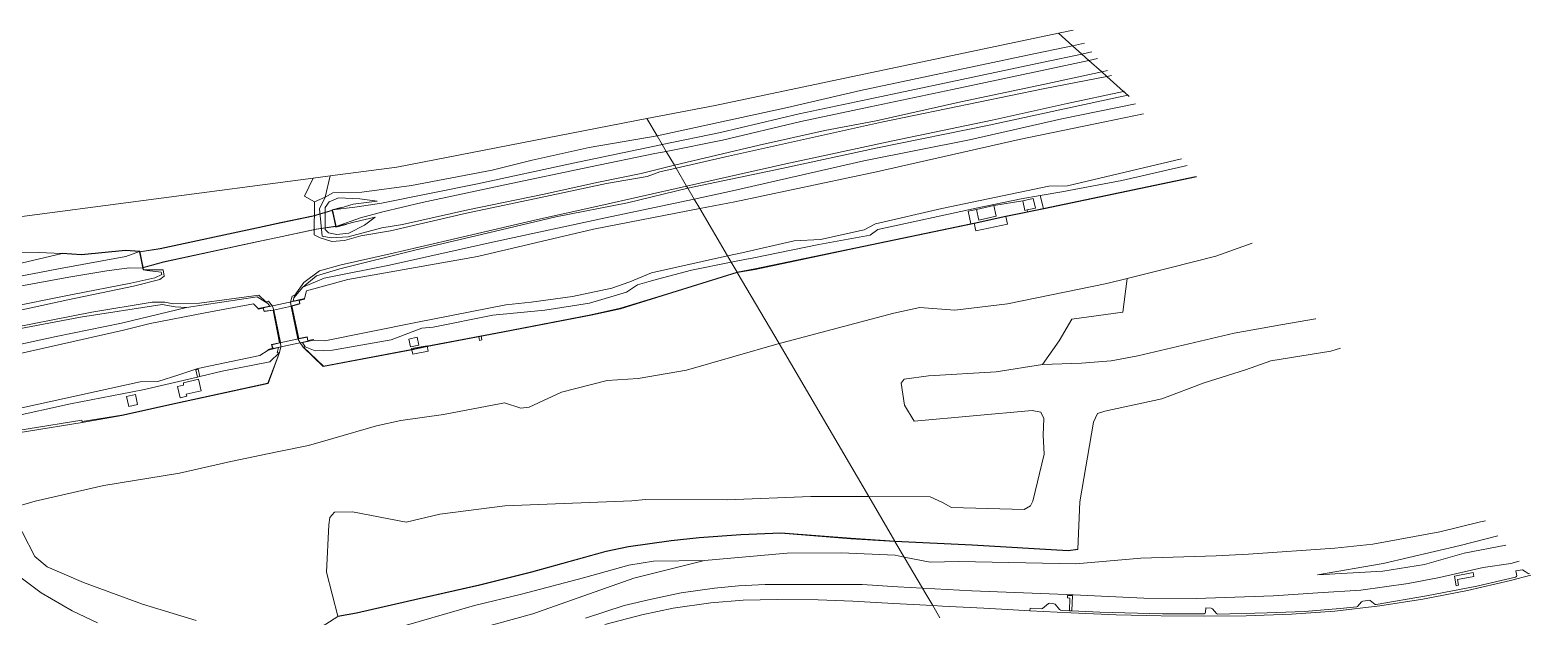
# Model space of a CAD drawing. Header units: metres. Extents: x 112942 to 118371, y 496117 to 499046.
# Drawn here: x 117725.7 to 118108.3, y 496818.9 to 496968.6 of the extents above; entities that cross this region are included whole.
import ezdxf

# ---------------------------------------------------------------- set-up
doc = ezdxf.new("R2010")
doc.units = ezdxf.units.M
doc.layers.add('B-WE-OG-TOPOKAART-G', color=7, linetype='Continuous', lineweight=18)

msp = doc.modelspace()

# ---------------------------------------------------------------- linework, layer by layer
at = {"layer": 'B-WE-OG-TOPOKAART-G'}
for points, elevation in [([(117966.926, 496922.832), (117971.402, 496923.807), (117971.995, 496921.084), (117967.519, 496920.109), (117966.926, 496922.832)], -1.047), ([(117979.885, 496922.689), (117979.288, 496922.561), (117978.763, 496925.012), (117981.424, 496925.581), (117981.948, 496923.13), (117979.885, 496922.689)], -1.082), ([(117822.746, 496887.748), (117822.312, 496889.758), (117824.449, 496890.208), (117824.833, 496888.225), (117822.746, 496887.748)], -1.022), ([(117822.312, 496889.758), (117822.746, 496887.748), (117824.833, 496888.225), (117824.449, 496890.208), (117822.312, 496889.758)], -1.022), ([(117823.298, 496885.872), (117823.003, 496887.318), (117826.929, 496888.061), (117827.224, 496886.649), (117823.298, 496885.872)], -0.906), ([(117765.725, 496875.171), (117764.035, 496874.783), (117763.359, 496877.698), (117764.845, 496878.014), (117764.897, 496878.047), (117764.829, 496878.621), (117768.695, 496879.572), (117769.388, 496876.591), (117765.583, 496875.723), (117765.725, 496875.171)], -1.039), ([(117763.359, 496877.698), (117764.035, 496874.783), (117765.725, 496875.171), (117765.583, 496875.723), (117769.388, 496876.591), (117768.695, 496879.572), (117764.829, 496878.621), (117764.897, 496878.047), (117764.845, 496878.014), (117763.359, 496877.698)], -1.039), ([(117752.598, 496875.656), (117753.131, 496873.062), (117750.893, 496872.572), (117750.364, 496875.152), (117752.598, 496875.656)], -0.993), ([(117753.131, 496873.062), (117752.598, 496875.656), (117750.364, 496875.152), (117750.893, 496872.572), (117753.131, 496873.062)], -0.993)]:
    msp.add_lwpolyline(points, close=True, dxfattribs=dict(at, elevation=elevation))
for points in [[(117987.824, 496967.771, -1.13), (117991.617, 496968.569, -1.133)], [(117885.551, 496941.587, -1.115), (117882.97, 496945.987, -1.081), (117900.338, 496949.358, -1.067), (117987.824, 496967.771, -1.13), (117991.393, 496964.573, -1.23), (117979.93, 496962.144, -1.246), (117937.395, 496953.115, -1.202), (117918.809, 496948.82, -1.243), (117885.551, 496941.587, -1.115)], [(117885.551, 496941.587, -1.115), (117918.809, 496948.82, -1.243), (117937.395, 496953.115, -1.202), (117979.93, 496962.144, -1.246), (117991.393, 496964.573, -1.23), (117993.771, 496962.441, -1.232), (117984.003, 496960.368, -1.22), (117960.386, 496955.311, -1.24), (117939.479, 496950.92, -1.253), (117921.749, 496947.17, -1.21), (117901.724, 496942.458, -1.18), (117886.841, 496939.386, -1.19), (117885.551, 496941.587, -1.115)], [(117994.43, 496965.216, -1.226), (117991.393, 496964.573, -1.23), (117987.824, 496967.771, -1.13)], [(117991.393, 496964.573, -1.23), (117994.43, 496965.216, -1.226)], [(117996.308, 496962.979, -1.235), (117993.771, 496962.441, -1.232), (117991.393, 496964.573, -1.23)], [(117886.841, 496939.386, -1.19), (117901.724, 496942.458, -1.18), (117921.749, 496947.17, -1.21), (117939.479, 496950.92, -1.253), (117960.386, 496955.311, -1.24), (117984.003, 496960.368, -1.22), (117993.771, 496962.441, -1.232), (117995.589, 496960.812, -1.234), (117984.414, 496958.441, -1.22), (117960.795, 496953.384, -1.24), (117939.885, 496948.992, -1.253), (117922.18, 496945.248, -1.21), (117902.195, 496940.467, -1.177), (117887.88, 496937.614, -1.194), (117886.841, 496939.386, -1.19)], [(117887.88, 496937.614, -1.194), (117902.195, 496940.467, -1.177), (117922.18, 496945.248, -1.21), (117939.885, 496948.992, -1.253), (117960.795, 496953.384, -1.24), (117984.414, 496958.441, -1.22), (117995.589, 496960.812, -1.234), (117998.848, 496957.891, -1.17), (117984.358, 496954.718, -1.213), (117962.93, 496950.291, -1.193), (117941.376, 496945.431, -1.202), (117928.316, 496942.976, -1.167), (117911.571, 496939.193, -1.211), (117889.964, 496934.063, -1.083), (117887.88, 496937.614, -1.194)], [(117993.771, 496962.441, -1.232), (117996.308, 496962.979, -1.235)], [(117997.743, 496961.269, -1.237), (117995.589, 496960.812, -1.234), (117993.771, 496962.441, -1.232)], [(117995.589, 496960.812, -1.234), (117997.743, 496961.269, -1.237)], [(118000.309, 496958.211, -1.166), (117998.848, 496957.891, -1.17), (117995.589, 496960.812, -1.234)], [(117889.964, 496934.063, -1.083), (117911.571, 496939.193, -1.211), (117928.316, 496942.976, -1.167), (117941.376, 496945.431, -1.202), (117962.93, 496950.291, -1.193), (117984.358, 496954.718, -1.213), (117998.848, 496957.891, -1.17), (118000.14, 496956.733, -1.37), (117983.897, 496953.529, -1.37), (117942.763, 496945.104, -1.37), (117903.027, 496936.228, -1.37), (117890.374, 496933.363, -1.341), (117889.964, 496934.063, -1.083)], [(117890.374, 496933.363, -1.341), (117903.027, 496936.228, -1.37), (117942.763, 496945.104, -1.37), (117983.897, 496953.529, -1.37), (118000.14, 496956.733, -1.37), (118004.4, 496952.915, -1.371), (117990.045, 496949.862, -1.371), (117970.912, 496945.574, -1.371), (117945.612, 496940.334, -1.371), (117918.379, 496934.422, -1.371), (117893.081, 496928.746, -1.446), (117890.374, 496933.363, -1.341)], [(117998.848, 496957.891, -1.17), (118000.309, 496958.211, -1.166)], [(118001.349, 496956.971, -1.37), (118000.14, 496956.733, -1.37), (117998.848, 496957.891, -1.17)], [(118000.14, 496956.733, -1.37), (118001.349, 496956.971, -1.37)], [(118004.699, 496952.979, -1.371), (118004.4, 496952.915, -1.371), (118000.14, 496956.733, -1.37)], [(118005.495, 496951.933, -1.053), (117993.3, 496949.356, -1.199), (117970.186, 496944.294, -1.103), (117941.696, 496938.493, -1.085), (117917.345, 496933.246, -1.097), (117893.355, 496928.278, -1.01), (117893.081, 496928.746, -1.446), (117918.379, 496934.422, -1.371), (117945.612, 496940.334, -1.371), (117970.912, 496945.574, -1.371), (117990.045, 496949.862, -1.371), (118004.4, 496952.915, -1.371), (118005.495, 496951.933, -1.053)], [(118005.564, 496951.948, -1.052), (118005.495, 496951.933, -1.053), (118004.4, 496952.915, -1.371), (118004.699, 496952.979, -1.371)], [(117893.355, 496928.278, -1.01), (117917.345, 496933.246, -1.097), (117941.696, 496938.493, -1.085), (117970.186, 496944.294, -1.103), (117993.3, 496949.356, -1.199), (118005.495, 496951.933, -1.053), (118005.824, 496951.639, -1.073)], [(118007.443, 496949.709, -1.203), (117988.703, 496945.926, -1.267), (117965.13, 496940.582, -1.27), (117938.242, 496935.183, -1.233), (117904.81, 496927.523, -1.14), (117895.01, 496925.457, -1.16), (117893.355, 496928.278, -1.01)], [(117895.01, 496925.457, -1.16), (117904.81, 496927.523, -1.14), (117938.242, 496935.183, -1.233), (117965.13, 496940.582, -1.27), (117988.703, 496945.926, -1.267), (118007.443, 496949.709, -1.203)], [(118005.495, 496951.933, -1.053), (118005.564, 496951.948, -1.052)], [(118005.824, 496951.639, -1.073), (118005.495, 496951.933, -1.053)], [(117885.551, 496941.587, -1.115), (117868.23, 496938.573, -1.129), (117853.74, 496935.416, -1.129), (117843.561, 496932.843, -1.138), (117822.961, 496928.897, -1.077), (117810.345, 496927.2, -1.019), (117802.95, 496927.03, -1.066), (117800.955, 496925.952, -1.115), (117802.22, 496931.384, -1.34), (117819.26, 496933.622, -1.133), (117882.97, 496945.987, -1.081), (117885.551, 496941.587, -1.115)], [(118009.539, 496947.21, 0.067), (117999.694, 496945.166, 0.077), (117977.783, 496940.649, 0.117), (117941.433, 496932.4, 0.227), (117905.371, 496924.787, 0.25), (117896.419, 496923.055, 0.263), (117895.01, 496925.457, -1.16)], [(117903.515, 496910.956, 0.183), (117896.419, 496923.055, 0.263), (117905.371, 496924.787, 0.25), (117941.433, 496932.4, 0.227), (117977.783, 496940.649, 0.117), (117999.694, 496945.166, 0.077), (118009.539, 496947.21, 0.067)], [(117885.551, 496941.587, -1.115), (117886.841, 496939.386, -1.19), (117886.501, 496939.316, -1.19), (117864.173, 496934.622, -1.187), (117839.795, 496929.341, -1.073), (117815.304, 496924.389, -1.07), (117808.533, 496923.376, -0.737), (117802.837, 496922.68, 0.003), (117805.078, 496923.248, -0.219), (117808.103, 496924.126, -0.529), (117814.198, 496924.946, -0.958), (117809.802, 496925.501, -1.013), (117804.388, 496925.735, -1.042), (117802.022, 496924.787, -1.042), (117800.943, 496923.279, -1.042), (117800.98, 496917.67, -0.952), (117801.82, 496916.872, -0.952), (117803.956, 496916.459, -0.952), (117806.972, 496916.742, -0.996), (117810.949, 496918.843, -0.964), (117813.685, 496920.847, -0.915), (117808.613, 496919.668, -0.474), (117806.308, 496919.039, -0.323), (117803.759, 496918.438, -0.023), (117809.934, 496920.686, -0.71), (117815.685, 496922.212, -1.033), (117825.687, 496924.615, -1.107), (117846.759, 496929.05, -1.113), (117868.596, 496933.67, -1.177), (117885.013, 496937.043, -1.197), (117887.88, 496937.614, -1.194), (117889.964, 496934.063, -1.083), (117881.517, 496931.938, -1.051), (117870.594, 496929.77, -1.095), (117856.311, 496926.656, -1.095), (117837.304, 496922.702, -1.095), (117820.676, 496918.965, -1.089), (117815.431, 496918.102, -1.002), (117806.864, 496915.858, -1.039), (117802.478, 496915.595, -0.97), (117800.203, 496915.991, -0.967), (117799.486, 496923.01, -1.008), (117800.955, 496925.952, -1.115), (117802.95, 496927.03, -1.066), (117810.345, 496927.2, -1.019), (117822.961, 496928.897, -1.077), (117843.561, 496932.843, -1.138), (117853.74, 496935.416, -1.129), (117868.23, 496938.573, -1.129), (117885.551, 496941.587, -1.115)], [(117886.841, 496939.386, -1.19), (117887.88, 496937.614, -1.194), (117885.013, 496937.043, -1.197), (117868.596, 496933.67, -1.177), (117846.759, 496929.05, -1.113), (117825.687, 496924.615, -1.107), (117815.685, 496922.212, -1.033), (117809.934, 496920.686, -0.71), (117803.759, 496918.438, -0.023), (117802.837, 496922.68, 0.003), (117808.533, 496923.376, -0.737), (117815.304, 496924.389, -1.07), (117839.795, 496929.341, -1.073), (117864.173, 496934.622, -1.187), (117886.501, 496939.316, -1.19), (117886.841, 496939.386, -1.19)], [(117889.964, 496934.063, -1.083), (117890.374, 496933.363, -1.341), (117886.246, 496932.393, -1.341), (117882.988, 496931.216, -1.341), (117872.666, 496929.469, -1.341), (117857.082, 496926.155, -1.341), (117836.947, 496921.826, -1.341), (117817.639, 496917.395, -1.341), (117810.092, 496916.082, -1.341), (117805.902, 496914.889, -1.341), (117802.643, 496914.659, -1.341), (117799.65, 496915.545, -1.341), (117798.177, 496916.327, -1.341), (117798.22, 496924.722, -1.341), (117800.955, 496925.952, -1.115), (117799.486, 496923.01, -1.008), (117800.203, 496915.991, -0.967), (117802.478, 496915.595, -0.97), (117806.864, 496915.858, -1.039), (117815.431, 496918.102, -1.002), (117820.676, 496918.965, -1.089), (117837.304, 496922.702, -1.095), (117856.311, 496926.656, -1.095), (117870.594, 496929.77, -1.095), (117881.517, 496931.938, -1.051), (117889.964, 496934.063, -1.083)], [(117941.822, 496917.706, -1.017), (117939.886, 496916.282, -1.003), (117926.784, 496913.889, -0.967), (117909.82, 496910.405, -0.813), (117908.377, 496910.109, -0.867), (117904.467, 496909.332, -0.893), (117903.515, 496910.956, 0.183), (117907.115, 496911.752, 0.19), (117920.492, 496914.821, 0.153), (117927.21, 496915.152, -0.01), (117938.297, 496917.651, -0.043), (117941.175, 496919.187, -0.05), (117958.107, 496923.057, -0.057), (117985.397, 496928.782, -0.087), (117990.152, 496928.826, -0.153), (118019.209, 496935.686, -0.166)], [(118019.209, 496935.686, -0.166), (117990.152, 496928.826, -0.153), (117985.397, 496928.782, -0.087), (117958.107, 496923.057, -0.057), (117941.175, 496919.187, -0.05), (117938.297, 496917.651, -0.043), (117927.21, 496915.152, -0.01), (117920.492, 496914.821, 0.153), (117907.115, 496911.752, 0.19), (117903.515, 496910.956, 0.183)], [(118020.613, 496934.013, -0.968), (118003.958, 496930.194, -0.897), (117988.66, 496927.293, -0.95), (117983.202, 496926.357, -0.925), (117978.353, 496925.525, -0.903), (117966.907, 496923.169, -1.01), (117941.822, 496917.706, -1.017)], [(117984.062, 496923.089, -1.219), (117983.202, 496926.357, -0.925), (117988.66, 496927.293, -0.95), (118003.958, 496930.194, -0.897), (118020.613, 496934.013, -0.968)], [(117717.78, 496920.291, -1.32), (117797.925, 496930.82, -1.341), (117795.681, 496926.164, -1.341), (117798.22, 496924.722, -1.341), (117798.177, 496916.327, -1.341), (117799.65, 496915.545, -1.341), (117802.643, 496914.659, -1.341), (117805.902, 496914.889, -1.341), (117810.092, 496916.082, -1.341), (117817.639, 496917.395, -1.341), (117836.947, 496921.826, -1.341), (117857.082, 496926.155, -1.341), (117872.666, 496929.469, -1.341), (117882.988, 496931.216, -1.341), (117886.246, 496932.393, -1.341), (117890.374, 496933.363, -1.341), (117893.081, 496928.746, -1.446), (117870.462, 496923.662, -1.446), (117855.07, 496920.279, -1.446), (117832.156, 496914.873, -1.446), (117817.519, 496911.482, -1.446), (117805.058, 496908.728, -1.446), (117799.51, 496907.139, -1.446), (117795.545, 496904.149, -1.446), (117793.246, 496900.939, -1.446), (117792.552, 496900.742, -1.446), (117792.125, 496899.159, -1.446), (117792.286, 496898.11, -1.446), (117794.015, 496889.797, -1.446), (117794.627, 496888.781, -1.446), (117795.362, 496887.666, -1.446), (117800.48, 496882.73, -1.446), (117823.016, 496887.004, -1.446), (117826.935, 496887.873, -1.446), (117846.263, 496891.508, -1.446), (117868.721, 496895.879, -1.446), (117876.222, 496897.51, -1.446), (117886.856, 496900.807, -1.446), (117905.983, 496906.711, -1.446), (117916.63, 496888.593, -1.129), (117893.037, 496881.829, -1.128), (117880.693, 496879.726, -1.128), (117872.849, 496879.192, -1.128), (117861.201, 496876.225, -1.128), (117852.974, 496872.411, -1.128), (117850.866, 496872.182, -1.128), (117846.678, 496873.471, -1.128), (117845.84, 496873.372, -1.128), (117831.094, 496870.571, -1.128), (117820.205, 496869.01, -1.128), (117814.024, 496867.611, -1.128), (117802.921, 496864.428, -1.128), (117796.725, 496862.626, -1.128), (117788.716, 496861.034, -1.128), (117776.92, 496858.573, -1.128), (117763.85, 496855.535, -1.128), (117744.547, 496852.427, -1.128), (117727.089, 496848.431, -1.128), (117720.703, 496846.547, -1.128)], [(117800.955, 496925.952, -1.115), (117798.22, 496924.722, -1.341), (117795.681, 496926.164, -1.341), (117797.925, 496930.82, -1.341), (117802.22, 496931.384, -1.34), (117800.955, 496925.952, -1.115)], [(117905.967, 496906.809, -1.093), (117910.49, 496907.642, -1.107), (117936.217, 496913.034, -1.114), (117965.512, 496919.147, -1.131), (117966.354, 496919.323, -1.132), (117974.442, 496921.072, -1.103), (117979.963, 496922.229, -1.149), (117984.062, 496923.089, -1.219), (118022.944, 496931.235, -1.249)], [(118023.017, 496931.148, -1.337), (117984.083, 496922.99, -1.337), (117974.462, 496920.974, -1.337), (117966.375, 496919.225, -1.337), (117936.238, 496912.936, -1.337), (117910.51, 496907.544, -1.337), (117905.983, 496906.711, -1.446), (117905.967, 496906.809, -1.093)], [(117905.983, 496906.711, -1.446), (117910.51, 496907.544, -1.337), (117936.238, 496912.936, -1.337), (117966.375, 496919.225, -1.337), (117974.462, 496920.974, -1.337), (117984.083, 496922.99, -1.337), (118023.017, 496931.148, -1.337)], [(118022.944, 496931.235, -1.249), (117984.062, 496923.089, -1.219)], [(117893.081, 496928.746, -1.446), (117893.355, 496928.278, -1.01), (117877.997, 496924.518, -1.01), (117859.728, 496920.895, -1.01), (117840.769, 496916.41, -0.996), (117823.823, 496912.459, -0.947), (117804.669, 496907.701, -0.883), (117798.744, 496905.861, -0.581), (117795.233, 496903.006, -0.448), (117793.002, 496900.298, -0.729), (117793.246, 496900.939, -1.446), (117795.545, 496904.149, -1.446), (117799.51, 496907.139, -1.446), (117805.058, 496908.728, -1.446), (117817.519, 496911.482, -1.446), (117832.156, 496914.873, -1.446), (117855.07, 496920.279, -1.446), (117870.462, 496923.662, -1.446), (117893.081, 496928.746, -1.446)], [(117893.355, 496928.278, -1.01), (117895.01, 496925.457, -1.16), (117873.579, 496920.938, -1.203), (117843.626, 496914.502, -1.24), (117817.401, 496908.589, -1.22), (117800.687, 496905.327, -0.628), (117795.233, 496903.006, -0.448), (117798.744, 496905.861, -0.581), (117804.669, 496907.701, -0.883), (117823.823, 496912.459, -0.947), (117840.769, 496916.41, -0.996), (117859.728, 496920.895, -1.01), (117877.997, 496924.518, -1.01), (117893.355, 496928.278, -1.01)], [(117905.967, 496906.809, -1.093), (117904.467, 496909.332, -0.893), (117908.377, 496910.109, -0.867), (117909.82, 496910.405, -0.813), (117926.784, 496913.889, -0.967), (117939.886, 496916.282, -1.003), (117941.822, 496917.706, -1.017), (117966.907, 496923.169, -1.01), (117978.353, 496925.525, -0.903), (117983.202, 496926.357, -0.925), (117984.062, 496923.089, -1.219), (117979.963, 496922.229, -1.149), (117979.885, 496922.689, -1.082), (117981.948, 496923.13, -1.082), (117981.424, 496925.581, -1.082), (117978.763, 496925.012, -1.082), (117971.402, 496923.807, -1.047), (117966.926, 496922.832, -1.047), (117964.848, 496922.392, -1.003), (117965.512, 496919.147, -1.131), (117936.217, 496913.034, -1.114), (117910.49, 496907.642, -1.107), (117905.967, 496906.809, -1.093)], [(117783.454, 496918.088, 0.713), (117789.707, 496919.457, 0.69), (117797.931, 496921.18, 0.267), (117802.8, 496922.617, 0.003), (117803.699, 496918.48, -0.023), (117798.719, 496917.775, 0.29), (117788.802, 496915.638, 0.813), (117783.943, 496914.623, 0.83), (117759.751, 496909.4, -0.457), (117754.528, 496907.925, -0.833), (117753.671, 496912.027, -0.747), (117758.919, 496912.82, -0.44), (117783.454, 496918.088, 0.713)], [(117753.724, 496911.99, -0.747), (117758.928, 496912.771, -0.44), (117783.464, 496918.039, 0.713), (117789.718, 496919.408, 0.69), (117797.943, 496921.132, 0.267), (117802.767, 496922.563, 0.003), (117803.647, 496918.516, -0.023), (117798.71, 496917.824, 0.29), (117788.791, 496915.687, 0.813), (117783.932, 496914.672, 0.83), (117759.739, 496909.448, -0.457), (117754.561, 496907.979, -0.833), (117753.724, 496911.99, -0.747)], [(117896.419, 496923.055, 0.263), (117903.515, 496910.956, 0.183), (117884.112, 496906.666, 0.143), (117878.621, 496904.369, 0.127), (117873.983, 496902.714, 0.137), (117863.977, 496900.652, 0.343), (117853.476, 496899.131, 0.353), (117847.02, 496898.52, 0.08), (117824.094, 496893.979, 0.127), (117800.851, 496889.271, 0.422), (117798.055, 496889.496, 0.518), (117797.994, 496889.678, 0.547), (117796.575, 496889.368, 0.727), (117796.391, 496890.301, 0.727), (117794.291, 496889.873, 0.84), (117792.493, 496898.169, 0.84), (117794.548, 496898.763, 0.634), (117794.37, 496899.573, 0.596), (117795.735, 496899.96, 0.559), (117795.705, 496900.043, 0.561), (117795.673, 496900.134, 0.527), (117796.179, 496902.054, 0.243), (117806.703, 496904.924, 0.22), (117839.757, 496910.823, 0.273), (117869.372, 496917.823, 0.303), (117896.419, 496923.055, 0.263)], [(117895.01, 496925.457, -1.16), (117896.419, 496923.055, 0.263), (117869.372, 496917.823, 0.303), (117839.757, 496910.823, 0.273), (117806.703, 496904.924, 0.22), (117796.179, 496902.054, 0.243), (117795.673, 496900.134, 0.527), (117792.777, 496899.426, -0.309), (117793.002, 496900.298, -0.729), (117795.233, 496903.006, -0.448), (117800.687, 496905.327, -0.628), (117817.401, 496908.589, -1.22), (117843.626, 496914.502, -1.24), (117873.579, 496920.938, -1.203), (117895.01, 496925.457, -1.16)], [(117806.308, 496919.039, -0.323), (117808.613, 496919.668, -0.474), (117813.685, 496920.847, -0.915), (117810.949, 496918.843, -0.964), (117806.972, 496916.742, -0.996), (117803.956, 496916.459, -0.952), (117801.82, 496916.872, -0.952), (117800.98, 496917.67, -0.952), (117800.943, 496923.279, -1.042), (117802.022, 496924.787, -1.042), (117804.388, 496925.735, -1.042), (117809.802, 496925.501, -1.013), (117814.198, 496924.946, -0.958), (117808.103, 496924.126, -0.529), (117805.078, 496923.248, -0.219), (117805.054, 496923.345, -0.41), (117802.719, 496922.753, -0.462), (117803.683, 496918.317, -0.462), (117806.331, 496918.941, -0.413), (117806.308, 496919.039, -0.323)], [(117806.308, 496919.039, -0.323), (117806.331, 496918.941, -0.413), (117803.683, 496918.317, -0.462), (117802.719, 496922.753, -0.462), (117805.054, 496923.345, -0.41), (117805.078, 496923.248, -0.219), (117802.837, 496922.68, 0.003), (117803.759, 496918.438, -0.023), (117806.308, 496919.039, -0.323)], [(117965.512, 496919.147, -1.131), (117964.848, 496922.392, -1.003), (117966.926, 496922.832, -1.047), (117967.519, 496920.109, -1.047), (117971.995, 496921.084, -1.047), (117971.402, 496923.807, -1.047), (117978.763, 496925.012, -1.082), (117979.288, 496922.561, -1.082), (117979.885, 496922.689, -1.082), (117979.963, 496922.229, -1.149), (117974.442, 496921.072, -1.103), (117966.354, 496919.323, -1.132), (117965.512, 496919.147, -1.131)], [(117974.452, 496921.023, -1.041), (117974.871, 496919.084, -1.041), (117966.785, 496917.335, -1.041), (117966.365, 496919.274, -1.047), (117974.452, 496921.023, -1.041)], [(117716.156, 496895.608, -1.446), (117735.412, 496899.801, -1.446), (117752.154, 496903.238, -1.446), (117758.848, 496904.983, -1.446), (117759.97, 496905.832, -1.446), (117759.723, 496907.455, -1.446), (117754.696, 496907.414, -1.446), (117754.588, 496907.883, -1.446), (117753.694, 496912.163, -1.446), (117750.087, 496912.443, -1.446), (117738.855, 496911.307, -1.446), (117733.953, 496911.663, -1.427), (117733.921, 496911.565, -1.225), (117727.92, 496911.825, -1.347), (117698.018, 496911.251, -1.343)], [(117698.018, 496911.251, -1.343), (117727.92, 496911.825, -1.347), (117733.921, 496911.565, -1.225), (117717.605, 496907.723, -1.251), (117698.237, 496903.668, -1.227), (117698.018, 496911.251, -1.343)], [(117698.237, 496903.668, -1.227), (117717.605, 496907.723, -1.251), (117733.921, 496911.565, -1.225), (117738.856, 496911.206, -1.092), (117750.089, 496912.343, -1.031), (117753.611, 496912.069, -0.747), (117750.168, 496910.831, -1.123), (117733.015, 496907.692, -1.22), (117709.495, 496903.131, -1.22), (117698.311, 496901.104, -1.225), (117698.237, 496903.668, -1.227)], [(117698.311, 496901.104, -1.225), (117709.495, 496903.131, -1.22), (117733.015, 496907.692, -1.22), (117750.168, 496910.831, -1.123), (117753.611, 496912.069, -0.747), (117754.49, 496907.862, -0.833), (117750.982, 496907.927, -1.047), (117745.322, 496907.128, -1.22), (117735.655, 496905.509, -1.24), (117711.923, 496901.216, -1.353), (117698.381, 496898.687, -1.279), (117698.311, 496901.104, -1.225)], [(117750.089, 496912.343, -1.031), (117738.856, 496911.206, -1.092), (117733.921, 496911.565, -1.225), (117733.953, 496911.663, -1.427), (117738.855, 496911.307, -1.446), (117750.087, 496912.443, -1.446), (117750.089, 496912.343, -1.031)], [(117750.089, 496912.343, -1.031), (117750.087, 496912.443, -1.446), (117753.694, 496912.163, -1.446), (117754.588, 496907.883, -1.446), (117754.696, 496907.414, -1.446), (117754.599, 496907.392, -1.051), (117754.49, 496907.862, -0.833), (117753.611, 496912.069, -0.747), (117750.089, 496912.343, -1.031)], [(117904.467, 496909.332, -0.893), (117894.341, 496907.318, -0.96), (117885.663, 496905.027, -0.872), (117884.161, 496904.63, -0.857), (117880.555, 496903.559, -0.917), (117877.781, 496901.716, -0.913), (117868.33, 496898.944, -0.863), (117856.95, 496897.163, -0.987), (117843.686, 496895.896, -0.94), (117828.504, 496892.786, -0.854), (117825.592, 496892.572, -0.984), (117817.813, 496889.573, -0.952), (117802.837, 496886.892, -0.868), (117798.393, 496886.783, -0.834), (117795.895, 496887.813, -0.761), (117795.2, 496888.883, 0.211), (117798.055, 496889.496, 0.518), (117800.851, 496889.271, 0.422), (117824.094, 496893.979, 0.127), (117847.02, 496898.52, 0.08), (117853.476, 496899.131, 0.353), (117863.977, 496900.652, 0.343), (117873.983, 496902.714, 0.137), (117878.621, 496904.369, 0.127), (117884.112, 496906.666, 0.143), (117903.515, 496910.956, 0.183), (117904.467, 496909.332, -0.893)], [(118037.232, 496914.208, -1.428), (118027.971, 496910.913, -1.43), (118016.23, 496907.965, -1.43), (118005.382, 496905.228, -1.435), (118000.184, 496903.916, -1.437), (117974.876, 496898.707, -1.443), (117961.398, 496897.133, -1.443), (117952.472, 496897.846, -1.443), (117945.923, 496896.389, -1.13), (117917.374, 496888.806, -1.129), (117916.63, 496888.593, -1.129), (117905.983, 496906.711, -1.446)], [(118053.412, 496894.925, -1.291), (118053.313, 496894.896, -1.291), (118044.475, 496893.397, -1.291), (118032.622, 496891.295, -1.291), (118008.089, 496885.458, -1.291), (118001.29, 496884.198, -1.291), (117993.726, 496883.584, -1.291), (117983.761, 496883.286, -1.291), (117988.034, 496889.334, -1.12), (117991.27, 496894.844, -1.252), (118004.226, 496896.627, -0.976), (118005.382, 496905.228, -1.435), (118016.23, 496907.965, -1.43), (118027.971, 496910.913, -1.43), (118037.232, 496914.208, -1.428)], [(117698.381, 496898.687, -1.279), (117711.923, 496901.216, -1.353), (117735.655, 496905.509, -1.24), (117745.322, 496907.128, -1.22), (117750.982, 496907.927, -1.047), (117754.49, 496907.862, -0.833), (117754.599, 496907.392, -1.051), (117755.589, 496907.23, -1.01), (117759.188, 496906.859, -1.034), (117759.339, 496906.221, -1.071), (117757.538, 496905.416, -1.071), (117751.423, 496903.981, -1.196), (117736.568, 496901.115, -1.205), (117718.785, 496897.547, -1.173), (117698.557, 496892.587, -1.074), (117698.381, 496898.687, -1.279)], [(117698.557, 496892.587, -1.074), (117718.785, 496897.547, -1.173), (117736.568, 496901.115, -1.205), (117751.423, 496903.981, -1.196), (117757.538, 496905.416, -1.071), (117759.339, 496906.221, -1.071), (117759.188, 496906.859, -1.034), (117755.589, 496907.23, -1.01), (117754.599, 496907.392, -1.051), (117754.696, 496907.414, -1.446), (117759.723, 496907.455, -1.446), (117759.97, 496905.832, -1.446), (117758.848, 496904.983, -1.446), (117752.154, 496903.238, -1.446), (117735.412, 496899.801, -1.446), (117716.156, 496895.608, -1.446), (117698.589, 496891.467, -1.446), (117698.557, 496892.587, -1.074)], [(117905.967, 496906.809, -1.093), (117905.983, 496906.711, -1.446), (117886.856, 496900.807, -1.446), (117876.222, 496897.51, -1.446), (117868.721, 496895.879, -1.446), (117846.263, 496891.508, -1.446), (117826.935, 496887.873, -1.446), (117823.016, 496887.004, -1.446), (117800.48, 496882.73, -1.446), (117795.362, 496887.666, -1.446), (117795.405, 496887.676, -0.999), (117800.512, 496882.838, -1.24), (117822.996, 496887.102, -1.117), (117826.915, 496887.971, -1.117), (117846.245, 496891.606, -1.087), (117868.701, 496895.977, -1.083), (117876.196, 496897.606, -1.093), (117886.826, 496900.903, -1.093), (117905.967, 496906.809, -1.093)], [(117846.245, 496891.606, -1.087), (117826.915, 496887.971, -1.117), (117822.996, 496887.102, -1.117), (117800.512, 496882.838, -1.24), (117795.405, 496887.676, -0.999), (117795.895, 496887.813, -0.761), (117798.393, 496886.783, -0.834), (117802.837, 496886.892, -0.868), (117817.813, 496889.573, -0.952), (117825.592, 496892.572, -0.984), (117828.504, 496892.786, -0.854), (117843.686, 496895.896, -0.94), (117856.95, 496897.163, -0.987), (117868.33, 496898.944, -0.863), (117877.781, 496901.716, -0.913), (117880.555, 496903.559, -0.917), (117884.161, 496904.63, -0.857), (117885.663, 496905.027, -0.872), (117894.341, 496907.318, -0.96), (117904.467, 496909.332, -0.893), (117905.967, 496906.809, -1.093), (117886.826, 496900.903, -1.093), (117876.196, 496897.606, -1.093), (117868.701, 496895.977, -1.083), (117846.245, 496891.606, -1.087)], [(117916.63, 496888.593, -1.129), (117917.374, 496888.806, -1.129), (117945.923, 496896.389, -1.13), (117952.472, 496897.846, -1.443), (117961.398, 496897.133, -1.443), (117974.876, 496898.707, -1.443), (118000.184, 496903.916, -1.437), (118005.382, 496905.228, -1.435), (118004.226, 496896.627, -0.976), (117991.27, 496894.844, -1.252), (117988.034, 496889.334, -1.12), (117983.761, 496883.286, -1.291), (117971.933, 496881.451, -1.291), (117954.751, 496880.365, -1.291), (117948.518, 496879.54, -1.291), (117947.784, 496878.519, -1.291), (117948.614, 496872.917, -1.291), (117951.107, 496868.791, -1.291), (117981.166, 496871.518, -1.291), (117983.355, 496871.142, -1.291), (117984.078, 496869.537, -1.291), (117983.978, 496865.293, -1.291), (117984.221, 496860.376, -1.291), (117981.318, 496848.471, -1.291), (117980.676, 496847.242, -1.291), (117979.083, 496846.337, -1.291), (117960.596, 496846.825, -1.291), (117958.31, 496848.062, -1.291), (117955.109, 496849.511, -1.291), (117939.505, 496849.587, -1.291), (117916.63, 496888.593, -1.129)], [(117698.699, 496887.697, -1.446), (117716.383, 496891.685, -1.446), (117741.536, 496896.593, -1.446), (117756.901, 496899.177, -1.446), (117760.118, 496899.184, -1.446), (117762.246, 496898.721, -1.446), (117768.97, 496898.89, -1.446), (117784.081, 496900.978, -1.446), (117785.804, 496899.222, -1.446), (117786.344, 496898.793, -0.97), (117783.638, 496900.506, -0.97), (117765.665, 496897.8, -0.97), (117762.708, 496897.994, -0.97), (117759.398, 496898.583, -1.013), (117738.634, 496895.306, -0.979), (117716.524, 496891.159, -0.981), (117698.719, 496886.994, -1.074), (117698.699, 496887.697, -1.446)], [(117698.835, 496883.003, -1.22), (117714.725, 496886.578, -1.247), (117732.451, 496890.397, -1.24), (117749.023, 496893.838, -1.22), (117765.665, 496897.8, -0.97), (117783.638, 496900.506, -0.97), (117786.344, 496898.793, -0.97), (117786.858, 496898.171, -0.906), (117783.908, 496897.531, 0.608), (117782.721, 496898.757, 0.38), (117770.357, 496896.414, 0.293), (117756.334, 496893.699, 0.19), (117749.582, 496892.055, 0.153), (117723.242, 496886.101, 0.217), (117706.372, 496882.857, 0.19), (117698.882, 496881.357, 0.188), (117698.835, 496883.003, -1.22)], [(117711.622, 496864.076, -1.446), (117739.05, 496868.497, -1.446), (117749.184, 496870.284, -1.446), (117763.347, 496873.437, -1.446), (117786.41, 496878.397, -1.446), (117789.352, 496886.309, -1.446), (117789.678, 496887.761, -1.446), (117789.603, 496888.866, -1.446), (117787.852, 496897.174, -1.446), (117787.529, 496898.158, -1.446), (117786.558, 496899.417, -1.446), (117785.804, 496899.222, -1.446), (117784.081, 496900.978, -1.446), (117768.97, 496898.89, -1.446), (117762.246, 496898.721, -1.446), (117760.118, 496899.184, -1.446), (117756.901, 496899.177, -1.446), (117741.536, 496896.593, -1.446), (117716.383, 496891.685, -1.446)], [(117786.344, 496898.793, -0.97), (117785.804, 496899.222, -1.446), (117786.558, 496899.417, -1.446), (117787.529, 496898.158, -1.446), (117787.852, 496897.174, -1.446), (117789.603, 496888.866, -1.446), (117789.678, 496887.761, -1.446), (117789.352, 496886.309, -1.446), (117789.316, 496886.304, -0.979), (117788.772, 496886.236, -0.622), (117789.076, 496887.591, -0.184), (117786.438, 496886.961, 0.565), (117786.422, 496887.141, 0.565), (117787.585, 496887.454, 0.733), (117787.329, 496888.366, 0.773), (117789.35, 496888.803, 0.855), (117787.672, 496897.106, 0.808), (117785.385, 496896.8, 0.657), (117785.138, 496897.667, 0.666), (117783.892, 496897.363, 0.617), (117783.908, 496897.531, 0.608), (117786.858, 496898.171, -0.906), (117786.344, 496898.793, -0.97)], [(117785.421, 496896.855, 0.657), (117785.166, 496897.752, 0.54), (117794.314, 496899.682, 0.597), (117794.49, 496898.798, 0.634), (117792.434, 496898.204, 0.84), (117794.253, 496889.814, 0.84), (117796.35, 496890.242, 0.727), (117796.522, 496889.231, 0.633), (117787.751, 496887.381, 0.76), (117787.396, 496888.329, 0.773), (117789.409, 496888.765, 0.855), (117787.712, 496897.162, 0.808), (117785.421, 496896.855, 0.657)], [(117793.246, 496900.939, -1.446), (117793.002, 496900.298, -0.729), (117792.777, 496899.426, -0.309), (117795.673, 496900.134, 0.527), (117795.705, 496900.043, 0.561), (117795.735, 496899.96, 0.559), (117794.37, 496899.573, 0.596), (117794.548, 496898.763, 0.634), (117792.493, 496898.169, 0.84), (117794.291, 496889.873, 0.84), (117796.391, 496890.301, 0.727), (117796.575, 496889.368, 0.727), (117797.994, 496889.678, 0.547), (117798.055, 496889.496, 0.518), (117795.2, 496888.883, 0.211), (117795.895, 496887.813, -0.761), (117795.405, 496887.676, -0.999), (117795.362, 496887.666, -1.446), (117794.627, 496888.781, -1.446), (117794.015, 496889.797, -1.446), (117792.286, 496898.11, -1.446), (117792.125, 496899.159, -1.446), (117792.552, 496900.742, -1.446), (117793.246, 496900.939, -1.446)], [(117698.719, 496886.994, -1.074), (117716.524, 496891.159, -0.981), (117738.634, 496895.306, -0.979), (117759.398, 496898.583, -1.013), (117762.708, 496897.994, -0.97), (117765.665, 496897.8, -0.97), (117749.023, 496893.838, -1.22), (117732.451, 496890.397, -1.24), (117714.725, 496886.578, -1.247), (117698.835, 496883.003, -1.22), (117698.719, 496886.994, -1.074)], [(117723.242, 496886.101, 0.217), (117749.582, 496892.055, 0.153), (117756.334, 496893.699, 0.19), (117770.357, 496896.414, 0.293), (117782.721, 496898.757, 0.38), (117783.908, 496897.531, 0.608), (117783.892, 496897.363, 0.617), (117785.138, 496897.667, 0.666), (117785.385, 496896.8, 0.657), (117787.672, 496897.106, 0.808), (117789.35, 496888.803, 0.855), (117787.329, 496888.366, 0.773), (117787.585, 496887.454, 0.733), (117786.422, 496887.141, 0.565), (117786.438, 496886.961, 0.565), (117784.302, 496885.614, 0.287), (117768.509, 496882.232, 0.147), (117763.688, 496880.625, 0.147), (117758.315, 496878.914, 0.113), (117753.792, 496878.894, 0.29), (117719.389, 496871.304, 0.297)], [(117794.193, 496889.852, 0.84), (117789.448, 496888.823, 0.855), (117787.77, 496897.126, 0.808), (117792.395, 496898.148, 0.84), (117794.193, 496889.852, 0.84)], [(117946.177, 496838.266, -1.291), (117939.505, 496849.587, -1.291), (117955.109, 496849.511, -1.291), (117958.31, 496848.062, -1.291), (117960.596, 496846.825, -1.291), (117979.083, 496846.337, -1.291), (117980.676, 496847.242, -1.291), (117981.318, 496848.471, -1.291), (117984.221, 496860.376, -1.291), (117983.978, 496865.293, -1.291), (117984.078, 496869.537, -1.291), (117983.355, 496871.142, -1.291), (117981.166, 496871.518, -1.291), (117951.107, 496868.791, -1.291), (117948.614, 496872.917, -1.291), (117947.784, 496878.519, -1.291), (117948.518, 496879.54, -1.291), (117954.751, 496880.365, -1.291), (117971.933, 496881.451, -1.291), (117983.761, 496883.286, -1.291), (117993.726, 496883.584, -1.291), (118001.29, 496884.198, -1.291), (118008.089, 496885.458, -1.291), (118032.622, 496891.295, -1.291), (118044.475, 496893.397, -1.291), (118053.313, 496894.896, -1.291), (118053.412, 496894.925, -1.291)], [(117719.389, 496871.304, 0.297), (117753.792, 496878.894, 0.29), (117758.315, 496878.914, 0.113), (117763.688, 496880.625, 0.147), (117768.509, 496882.232, 0.147), (117784.302, 496885.614, 0.287), (117786.438, 496886.961, 0.565), (117789.076, 496887.591, -0.184), (117788.772, 496886.236, -0.622), (117789.316, 496886.304, -0.979), (117786.896, 496883.997, -0.909), (117774.723, 496881.566, -1.073), (117769.066, 496880.244, -1.04), (117768.592, 496882.096, 0.13), (117767.983, 496881.94, 0.13), (117768.458, 496880.088, -1.037), (117754.465, 496876.791, -1.167), (117736.072, 496873.219, -1.117), (117720.695, 496869.856, -1.08)], [(117768.125, 496817.981, 0.776), (117754.445, 496822.181, 0.695), (117739.392, 496827.675, 0.494), (117730.137, 496831.676, 0.566), (117726.987, 496834.365, 0.287), (117720.703, 496846.547, -1.128), (117727.089, 496848.431, -1.128), (117744.547, 496852.427, -1.128), (117763.85, 496855.535, -1.128), (117776.92, 496858.573, -1.128), (117788.716, 496861.034, -1.128), (117796.725, 496862.626, -1.128), (117802.921, 496864.428, -1.128), (117814.024, 496867.611, -1.128), (117820.205, 496869.01, -1.128), (117831.094, 496870.571, -1.128), (117845.84, 496873.372, -1.128), (117846.678, 496873.471, -1.128), (117850.866, 496872.182, -1.128), (117852.974, 496872.411, -1.128), (117861.201, 496876.225, -1.128), (117872.849, 496879.192, -1.128), (117880.693, 496879.726, -1.128), (117893.037, 496881.829, -1.128), (117916.63, 496888.593, -1.129)], [(117916.63, 496888.593, -1.129), (117939.505, 496849.587, -1.291), (117924.74, 496849.659, -1.291), (117903.432, 496848.74, -1.291), (117882.599, 496848.816, -1.291), (117879.077, 496848.5, -1.291), (117846.758, 496847.219, -1.291), (117830.196, 496845.104, -1.291), (117821.623, 496843.113, -1.29), (117807.92, 496845.672, -1.29), (117803.334, 496845.65, -1.29), (117802.113, 496844.269, -1.29), (117801.878, 496842.367, -1.29), (117801.315, 496830.347, -1.29), (117804.212, 496819.094, -1.291), (117804.23, 496818.996, -0.876), (117794.977, 496813.182, 0.349)], [(117840.698, 496890.464, -0.967), (117840.861, 496889.544, -0.938), (117840.304, 496889.426, -0.938), (117840.141, 496890.389, -0.952), (117840.698, 496890.464, -0.967)], [(117789.316, 496886.304, -0.979), (117786.336, 496878.484, -1.083), (117763.326, 496873.535, -1.15), (117749.165, 496870.382, -1.15), (117739.01, 496868.748, -0.952), (117738.958, 496869.07, -1.008), (117711.529, 496864.649, -0.915), (117710.987, 496867.453, -0.909), (117718.179, 496868.906, -1.03), (117720.695, 496869.856, -1.08), (117736.072, 496873.219, -1.117), (117754.465, 496876.791, -1.167), (117768.458, 496880.088, -1.037), (117769.066, 496880.244, -1.04), (117774.723, 496881.566, -1.073), (117786.896, 496883.997, -0.909), (117789.316, 496886.304, -0.979)], [(117789.316, 496886.304, -0.979), (117789.352, 496886.309, -1.446), (117786.41, 496878.397, -1.446), (117763.347, 496873.437, -1.446), (117749.184, 496870.284, -1.446), (117739.05, 496868.497, -1.446), (117739.01, 496868.748, -0.952), (117749.165, 496870.382, -1.15), (117763.326, 496873.535, -1.15), (117786.336, 496878.484, -1.083), (117789.316, 496886.304, -0.979)], [(117948.532, 496834.195, -0.339), (117946.171, 496838.166, -0.946), (117965.845, 496837.199, -0.895), (117990.323, 496835.729, -0.986), (117992.749, 496836.104, -1.073), (117992.734, 496836.203, -1.291), (117993.307, 496848.266, -1.291), (117996.807, 496868.573, -1.291), (117997.807, 496870.793, -1.291), (117999.62, 496871.393, -1.291), (118014.164, 496874.54, -1.291), (118025.007, 496878.581, -1.291), (118035.488, 496881.886, -1.291), (118041.996, 496884.236, -1.291), (118057.22, 496886.715, -1.291), (118059.687, 496887.447, -1.291)], [(118059.687, 496887.447, -1.291), (118057.22, 496886.715, -1.291), (118041.996, 496884.236, -1.291), (118035.488, 496881.886, -1.291), (118025.007, 496878.581, -1.291), (118014.164, 496874.54, -1.291), (117999.62, 496871.393, -1.291), (117997.807, 496870.793, -1.291), (117996.807, 496868.573, -1.291), (117993.307, 496848.266, -1.291), (117992.734, 496836.203, -1.291), (117990.318, 496835.829, -1.342), (117965.85, 496837.299, -1.342), (117946.177, 496838.266, -1.291)], [(117769.066, 496880.244, -1.04), (117768.458, 496880.088, -1.037), (117767.983, 496881.94, 0.13), (117768.592, 496882.096, 0.13), (117769.066, 496880.244, -1.04)], [(117711.529, 496864.649, -0.915), (117738.958, 496869.07, -1.008), (117739.01, 496868.748, -0.952), (117739.05, 496868.497, -1.446), (117711.622, 496864.076, -1.446), (117699.439, 496862.1, -1.446), (117699.346, 496862.673, -0.894), (117711.529, 496864.649, -0.915)], [(117939.505, 496849.587, -1.291), (117946.177, 496838.266, -1.291), (117934.89, 496838.956, -1.291), (117917.102, 496840.362, -1.291), (117906.916, 496839.938, -1.291), (117896.264, 496839.171, -1.291), (117889.116, 496838.402, -1.291), (117878.224, 496836.903, -1.291), (117872.57, 496835.689, -1.291), (117853.571, 496830.384, -1.291), (117840.331, 496827.081, -1.291), (117824.927, 496823.591, -1.291), (117808.927, 496819.997, -1.291), (117804.212, 496819.094, -1.291), (117801.315, 496830.347, -1.29), (117801.878, 496842.367, -1.29), (117802.113, 496844.269, -1.29), (117803.334, 496845.65, -1.29), (117807.92, 496845.672, -1.29), (117821.623, 496843.113, -1.29), (117830.196, 496845.104, -1.291), (117846.758, 496847.219, -1.291), (117879.077, 496848.5, -1.291), (117882.599, 496848.816, -1.291), (117903.432, 496848.74, -1.291), (117924.74, 496849.659, -1.291), (117939.505, 496849.587, -1.291)], [(117720.703, 496846.547, -1.128), (117726.987, 496834.365, 0.287), (117730.137, 496831.676, 0.566), (117739.392, 496827.675, 0.494), (117754.445, 496822.181, 0.695), (117768.125, 496817.981, 0.776)], [(118096.662, 496843.382, -0.942), (118095.361, 496843.126, -0.961), (118085.061, 496840.608, -0.952), (118067.951, 496837.483, -0.952), (118058.252, 496836.425, -0.988), (118036.289, 496834.916, -1.06), (118028.032, 496834.462, -0.97), (118008.817, 496833.896, -0.898), (117992.274, 496832.426, -0.493), (117962.478, 496833.054, -0.382), (117955.158, 496832.879, -0.37), (117948.532, 496834.195, -0.339)], [(117948.532, 496834.195, -0.339), (117955.158, 496832.879, -0.37), (117962.478, 496833.054, -0.382), (117992.274, 496832.426, -0.493), (118008.817, 496833.896, -0.898), (118028.032, 496834.462, -0.97), (118036.289, 496834.916, -1.06), (118058.252, 496836.425, -0.988), (118067.951, 496837.483, -0.952), (118085.061, 496840.608, -0.952), (118095.361, 496843.126, -0.961), (118096.662, 496843.382, -0.942)], [(117794.977, 496813.182, 0.349), (117804.23, 496818.996, -0.876), (117808.947, 496819.899, -0.919), (117824.949, 496823.493, -1.042), (117840.355, 496826.983, -0.898), (117853.597, 496830.288, -0.985), (117872.594, 496835.591, -0.958), (117878.242, 496836.805, -0.946), (117889.128, 496838.302, -0.946), (117896.272, 496839.071, -0.946), (117906.922, 496839.838, -0.973), (117917.1, 496840.262, -0.928), (117934.884, 496838.856, -0.964), (117946.171, 496838.166, -0.946)], [(117946.177, 496838.266, -1.291), (117946.171, 496838.166, -0.946), (117934.884, 496838.856, -0.964), (117917.1, 496840.262, -0.928), (117906.922, 496839.838, -0.973), (117896.272, 496839.071, -0.946), (117889.128, 496838.302, -0.946), (117878.242, 496836.805, -0.946), (117872.594, 496835.591, -0.958), (117853.597, 496830.288, -0.985), (117840.355, 496826.983, -0.898), (117824.949, 496823.493, -1.042), (117808.947, 496819.899, -0.919), (117804.23, 496818.996, -0.876), (117804.212, 496819.094, -1.291), (117808.927, 496819.997, -1.291), (117824.927, 496823.591, -1.291), (117840.331, 496827.081, -1.291), (117853.571, 496830.384, -1.291), (117872.57, 496835.689, -1.291), (117878.224, 496836.903, -1.291), (117889.116, 496838.402, -1.291), (117896.264, 496839.171, -1.291), (117906.916, 496839.938, -1.291), (117917.102, 496840.362, -1.291), (117934.89, 496838.956, -1.291), (117946.177, 496838.266, -1.291)], [(117946.171, 496838.166, -0.946), (117948.532, 496834.195, -0.339), (117946.229, 496834.653, -0.328), (117932.454, 496835.242, -0.424), (117918.681, 496835.149, -0.115), (117897.676, 496833.291, -0.073), (117884.657, 496833.16, -0.196), (117878.35, 496832.137, -0.268), (117866.773, 496828.907, -0.244), (117850.987, 496824.722, -0.352), (117839.024, 496821.855, -0.337), (117821.125, 496816.633, -0.094)], [(117946.171, 496838.166, -0.946), (117946.177, 496838.266, -1.291), (117965.85, 496837.299, -1.342), (117990.318, 496835.829, -1.342), (117992.734, 496836.203, -1.291), (117992.749, 496836.104, -1.073), (117990.323, 496835.729, -0.986), (117965.845, 496837.199, -0.895), (117946.171, 496838.166, -0.946)], [(118099.822, 496839.616, 0.242), (118090.248, 496837.119, 0.223), (118070.584, 496832.571, 0.258), (118053.828, 496829.64, 0.331), (118070.483, 496830.604, 0.474), (118081.138, 496832.289, 0.442), (118091.214, 496835.175, 0.459), (118101.851, 496837.198, 0.566)], [(118101.851, 496837.198, 0.566), (118091.214, 496835.175, 0.459), (118081.138, 496832.289, 0.442), (118070.483, 496830.604, 0.474), (118053.828, 496829.64, 0.331), (118070.584, 496832.571, 0.258), (118090.248, 496837.119, 0.223), (118099.822, 496839.616, 0.242)], [(117839.953, 496815.851, 0.703), (117853.89, 496819.718, 0.643), (117879.639, 496828.84, 0.169), (117897.676, 496833.291, -0.073), (117918.681, 496835.149, -0.115), (117932.454, 496835.242, -0.424), (117946.229, 496834.653, -0.328), (117948.532, 496834.195, -0.339), (117953.199, 496826.238, 1.302), (117946.921, 496826.576, 1.324), (117937.79, 496827.2, 1.411), (117913.064, 496827.159, 1.723), (117906.289, 496826.822, 1.783), (117900.214, 496826.216, 1.876), (117891.685, 496825.041, 2.047), (117884.134, 496823.435, 2.158), (117877.129, 496821.813, 2.308), (117867.335, 496818.585, 2.53)], [(118105.256, 496833.139, 2.353), (118103.145, 496832.553, 2.23), (118096.109, 496831.502, 1.951), (118084.923, 496828.944, 1.81), (118076.973, 496827.468, 1.702), (118064.872, 496825.718, 1.501), (118053.91, 496825.024, 1.411), (118042.656, 496824.251, 1.354), (118022.898, 496823.653, 1.339), (118009.561, 496823.674, 1.369), (117989.923, 496824.607, 1.36), (117965.791, 496825.559, 1.258), (117953.199, 496826.238, 1.302), (117948.532, 496834.195, -0.339)], [(117719.74, 496831.688, 1.478), (117728.578, 496825.068, 1.694), (117736.521, 496820.506, 1.733), (117742.981, 496817.376, 1.736)], [(117742.981, 496817.376, 1.736), (117736.521, 496820.506, 1.733), (117728.578, 496825.068, 1.694), (117719.74, 496831.688, 1.478)], [(117821.125, 496816.633, -0.094), (117839.024, 496821.855, -0.337), (117850.987, 496824.722, -0.352), (117866.773, 496828.907, -0.244), (117878.35, 496832.137, -0.268), (117884.657, 496833.16, -0.196), (117897.676, 496833.291, -0.073), (117879.639, 496828.84, 0.169), (117853.89, 496819.718, 0.643), (117839.953, 496815.851, 0.703)], [(118107.91, 496829.977, 2.475), (118107.692, 496829.916, 2.491), (118107.514, 496829.947, 2.491), (118106.76, 496830.471, 2.356), (118106.105, 496830.917, 2.356), (118104.412, 496830.641, 2.374), (118104.622, 496829.409, 2.383), (118104.577, 496829.253, 2.383), (118104.345, 496829.075, 2.416), (118094.463, 496826.766, 2.248), (118081.619, 496824.275, 1.99), (118068.778, 496822.059, 1.798), (118068.531, 496822.116, 1.798), (118067.269, 496823.075, 1.723), (118067.06, 496823.183, 1.723), (118065.443, 496822.922, 1.723), (118065.095, 496822.742, 1.723), (118064.046, 496821.579, 1.741), (118063.859, 496821.465, 1.756), (118059.62, 496821.036, 1.681), (118050.518, 496820.327, 1.603), (118041.057, 496819.918, 1.612), (118028.403, 496819.653, 1.537), (118028.115, 496819.788, 1.51), (118027.069, 496820.937, 1.507), (118026.791, 496821.157, 1.513), (118025.356, 496821.199, 1.534), (118025.327, 496820.087, 1.54), (118025.237, 496819.844, 1.543), (118024.944, 496819.718, 1.546), (118014.318, 496819.735, 1.546), (117998.354, 496820.118, 1.492), (117991.255, 496820.446, 1.417), (117991.429, 496824.358, 1.372), (117990.105, 496824.405, 1.351), (117990.099, 496823.792, 1.405), (117990.745, 496823.735, 1.375), (117990.611, 496820.476, 1.411), (117988.993, 496820.55, 1.45), (117988.362, 496820.61, 1.438), (117988.074, 496820.849, 1.42), (117986.977, 496822.14, 1.399), (117986.294, 496822.379, 1.396), (117985.666, 496822.457, 1.399), (117985.273, 496822.297, 1.408), (117983.808, 496821.032, 1.453), (117983.616, 496821.002, 1.453), (117980.59, 496821.174, 1.453), (117980.567, 496820.471, 1.341), (117979.307, 496820.536, 1.339), (117968.804, 496821.146, 1.411), (117958.274, 496821.699, 1.408), (117955.785, 496821.828, 1.42), (117954.038, 496824.808, 0.502), (117953.199, 496826.238, 1.302), (117965.791, 496825.559, 1.258), (117989.923, 496824.607, 1.36), (118009.561, 496823.674, 1.369), (118022.898, 496823.653, 1.339), (118042.656, 496824.251, 1.354), (118053.91, 496825.024, 1.411), (118064.872, 496825.718, 1.501), (118076.973, 496827.468, 1.702), (118084.923, 496828.944, 1.81), (118096.109, 496831.502, 1.951), (118103.145, 496832.553, 2.23), (118105.256, 496833.139, 2.353)], [(118108.253, 496829.568, 2.375), (118103.021, 496828.162, 2.265), (118092.066, 496825.641, 2.071), (118080.729, 496823.468, 1.881), (118069.729, 496821.703, 1.737), (118058.3, 496820.403, 1.571), (118047.248, 496819.618, 1.521), (118035.705, 496819.205, 1.478), (118025.151, 496819.095, 1.445), (118013.997, 496819.215, 1.44), (118002.534, 496819.426, 1.402), (117990.958, 496819.931, 1.359), (117980.567, 496820.471, 1.341), (117980.59, 496821.174, 1.453), (117983.616, 496821.002, 1.453), (117983.808, 496821.032, 1.453), (117985.273, 496822.297, 1.408), (117985.666, 496822.457, 1.399), (117986.294, 496822.379, 1.396), (117986.977, 496822.14, 1.399), (117988.074, 496820.849, 1.42), (117988.362, 496820.61, 1.438), (117988.993, 496820.55, 1.45), (117990.611, 496820.476, 1.411), (117991.255, 496820.446, 1.417), (117998.354, 496820.118, 1.492), (118014.318, 496819.735, 1.546), (118024.944, 496819.718, 1.546), (118025.237, 496819.844, 1.543), (118025.327, 496820.087, 1.54), (118025.356, 496821.199, 1.534), (118026.791, 496821.157, 1.513), (118027.069, 496820.937, 1.507), (118028.115, 496819.788, 1.51), (118028.403, 496819.653, 1.537), (118041.057, 496819.918, 1.612), (118050.518, 496820.327, 1.603), (118059.62, 496821.036, 1.681), (118063.859, 496821.465, 1.756), (118064.046, 496821.579, 1.741), (118065.095, 496822.742, 1.723), (118065.443, 496822.922, 1.723), (118067.06, 496823.183, 1.723), (118067.269, 496823.075, 1.723), (118068.531, 496822.116, 1.798), (118068.778, 496822.059, 1.798), (118081.619, 496824.275, 1.99), (118094.463, 496826.766, 2.248), (118104.345, 496829.075, 2.416), (118104.577, 496829.253, 2.383), (118104.622, 496829.409, 2.383), (118104.412, 496830.641, 2.374), (118106.105, 496830.917, 2.356), (118106.76, 496830.471, 2.356), (118107.514, 496829.947, 2.491), (118107.692, 496829.916, 2.491), (118107.91, 496829.977, 2.475)], [(118089.213, 496826.871, 2.11), (118089.782, 496827.009, 2.122), (118089.519, 496828.429, 2.125), (118093.699, 496829.255, 2.035), (118093.517, 496830.27, 2.035), (118088.729, 496829.273, 2.092), (118089.213, 496826.871, 2.11)], [(118089.213, 496826.871, 2.11), (118088.729, 496829.273, 2.092), (118093.517, 496830.27, 2.035), (118093.699, 496829.255, 2.035), (118089.519, 496828.429, 2.125), (118089.782, 496827.009, 2.122), (118089.213, 496826.871, 2.11)], [(117867.335, 496818.585, 2.53), (117877.129, 496821.813, 2.308), (117884.134, 496823.435, 2.158), (117891.685, 496825.041, 2.047), (117900.214, 496826.216, 1.876), (117906.289, 496826.822, 1.783), (117913.064, 496827.159, 1.723), (117937.79, 496827.2, 1.411), (117946.921, 496826.576, 1.324), (117953.199, 496826.238, 1.302), (117954.038, 496824.808, 0.502), (117955.785, 496821.828, 1.42), (117945.816, 496822.346, 1.469), (117935.43, 496822.897, 1.537), (117926.564, 496823.283, 1.613), (117916.141, 496823.373, 1.692), (117907.508, 496823.172, 1.812), (117899.225, 496822.535, 1.953), (117889.639, 496821.113, 2.13), (117881.644, 496819.411, 2.285), (117872.255, 496816.955, 2.48)], [(117957.644, 496818.658, 1.361), (117955.785, 496821.828, 1.42), (117958.274, 496821.699, 1.408), (117968.804, 496821.146, 1.411), (117979.307, 496820.536, 1.339), (117980.567, 496820.471, 1.341), (117990.958, 496819.931, 1.359), (118002.534, 496819.426, 1.402), (118013.997, 496819.215, 1.44), (118025.151, 496819.095, 1.445), (118035.705, 496819.205, 1.478), (118047.248, 496819.618, 1.521), (118058.3, 496820.403, 1.571), (118069.729, 496821.703, 1.737), (118080.729, 496823.468, 1.881), (118092.066, 496825.641, 2.071), (118103.021, 496828.162, 2.265), (118108.253, 496829.568, 2.375)], [(117872.255, 496816.955, 2.48), (117881.644, 496819.411, 2.285), (117889.639, 496821.113, 2.13), (117899.225, 496822.535, 1.953), (117907.508, 496823.172, 1.812), (117916.141, 496823.373, 1.692), (117926.564, 496823.283, 1.613), (117935.43, 496822.897, 1.537), (117945.816, 496822.346, 1.469), (117955.785, 496821.828, 1.42), (117957.644, 496818.658, 1.361)], [(117990.611, 496820.476, 1.411), (117990.745, 496823.735, 1.375), (117990.099, 496823.792, 1.405), (117990.105, 496824.405, 1.351), (117991.429, 496824.358, 1.372), (117991.255, 496820.446, 1.417), (117990.611, 496820.476, 1.411)]]:
    msp.add_polyline3d(points, dxfattribs=at)

doc.saveas('drawing.dxf')
